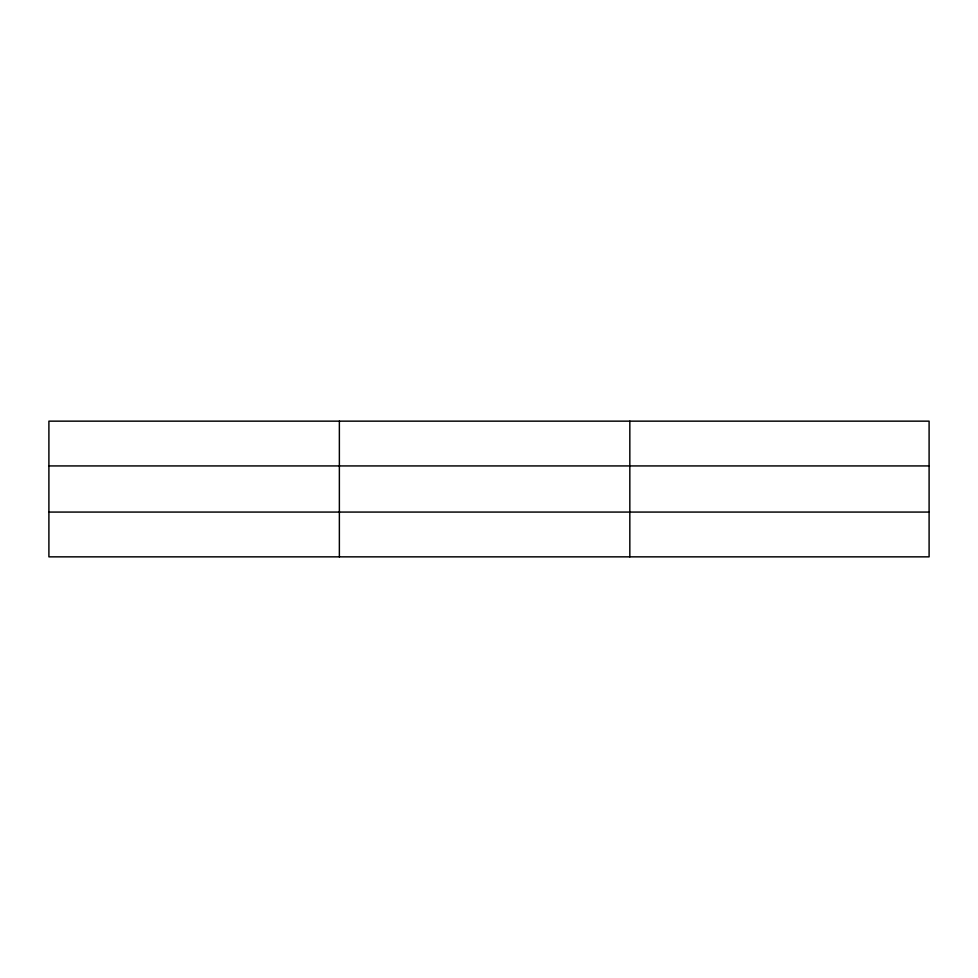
<?xml version="1.0" encoding="UTF-8"?>
<svg xmlns="http://www.w3.org/2000/svg" width="978" height="978" viewBox="0 0 978 978"><rect width="100%" height="100%" fill="white"/><g stroke="black" fill="none" stroke-linecap="round" stroke-linejoin="round"><path stroke-width="1.47" d="M339.366 421.151L339.366 556.849M629.832 421.151L629.832 556.849M929.1 465.931L929.1 421.151L48.9 421.151L48.9 556.849L929.1 556.849L929.1 465.931L48.9 465.931M48.9 512.069L929.1 512.069"/></g></svg>
